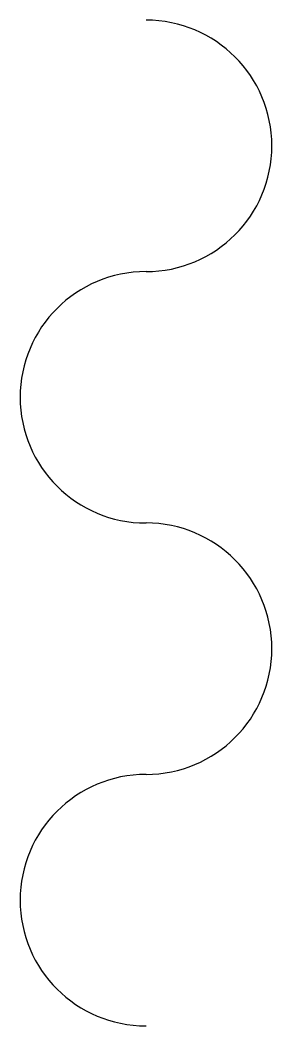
# Model space of a CAD drawing. Extents: x -30 to 30, y -30 to 210.
import ezdxf

# ---------------------------------------------------------------- set-up
doc = ezdxf.new("R2010")
doc.units = 0
doc.layers.add('Sample', color=7, linetype='CONTINUOUS')

msp = doc.modelspace()

# ---------------------------------------------------------------- linework, layer by layer
at = {"layer": 'Sample', "color": 1, "linetype": 'CONTINUOUS'}
for centre, start, end in [((0, 180), -90, 90), ((0, 120), 90, 270), ((0, 60), -90, 90), ((0, 0), 90, 270)]:
    msp.add_arc(centre, 30, start, end, dxfattribs=at)

doc.saveas('drawing.dxf')
